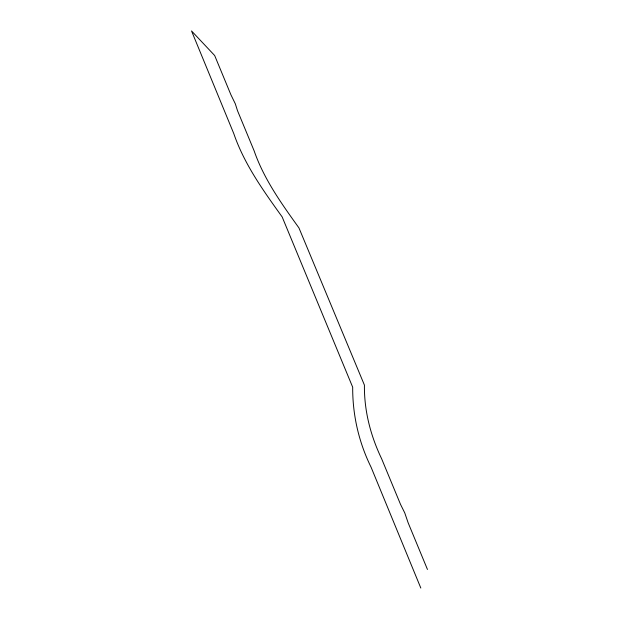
<?xml version="1.0" encoding="UTF-8"?>
<svg xmlns="http://www.w3.org/2000/svg" width="619" height="619" viewBox="0 0 619 619"><rect width="100%" height="100%" fill="white"/><g stroke="black" fill="none" stroke-linecap="round" stroke-linejoin="round"><path stroke-width="0.93" d="M427.466 569.465L408.153 522.815L404.756 512.903L400.516 504.361L381.629 458.756C370.58 435.706 364.111 410.768 364.421 385.111L298.946 227.9C281.591 203.721 263.98 179.224 254.13 150.827L237.51 110.7L235.305 103.791L230.933 94.815L214.669 55.524L191.534 30.95L233.781 133.596C244.335 164.314 263.408 190.784 282.156 216.913L352.683 387.185C352.544 415.032 358.803 442.322 371.121 467.299L420.819 588.05"/></g></svg>
